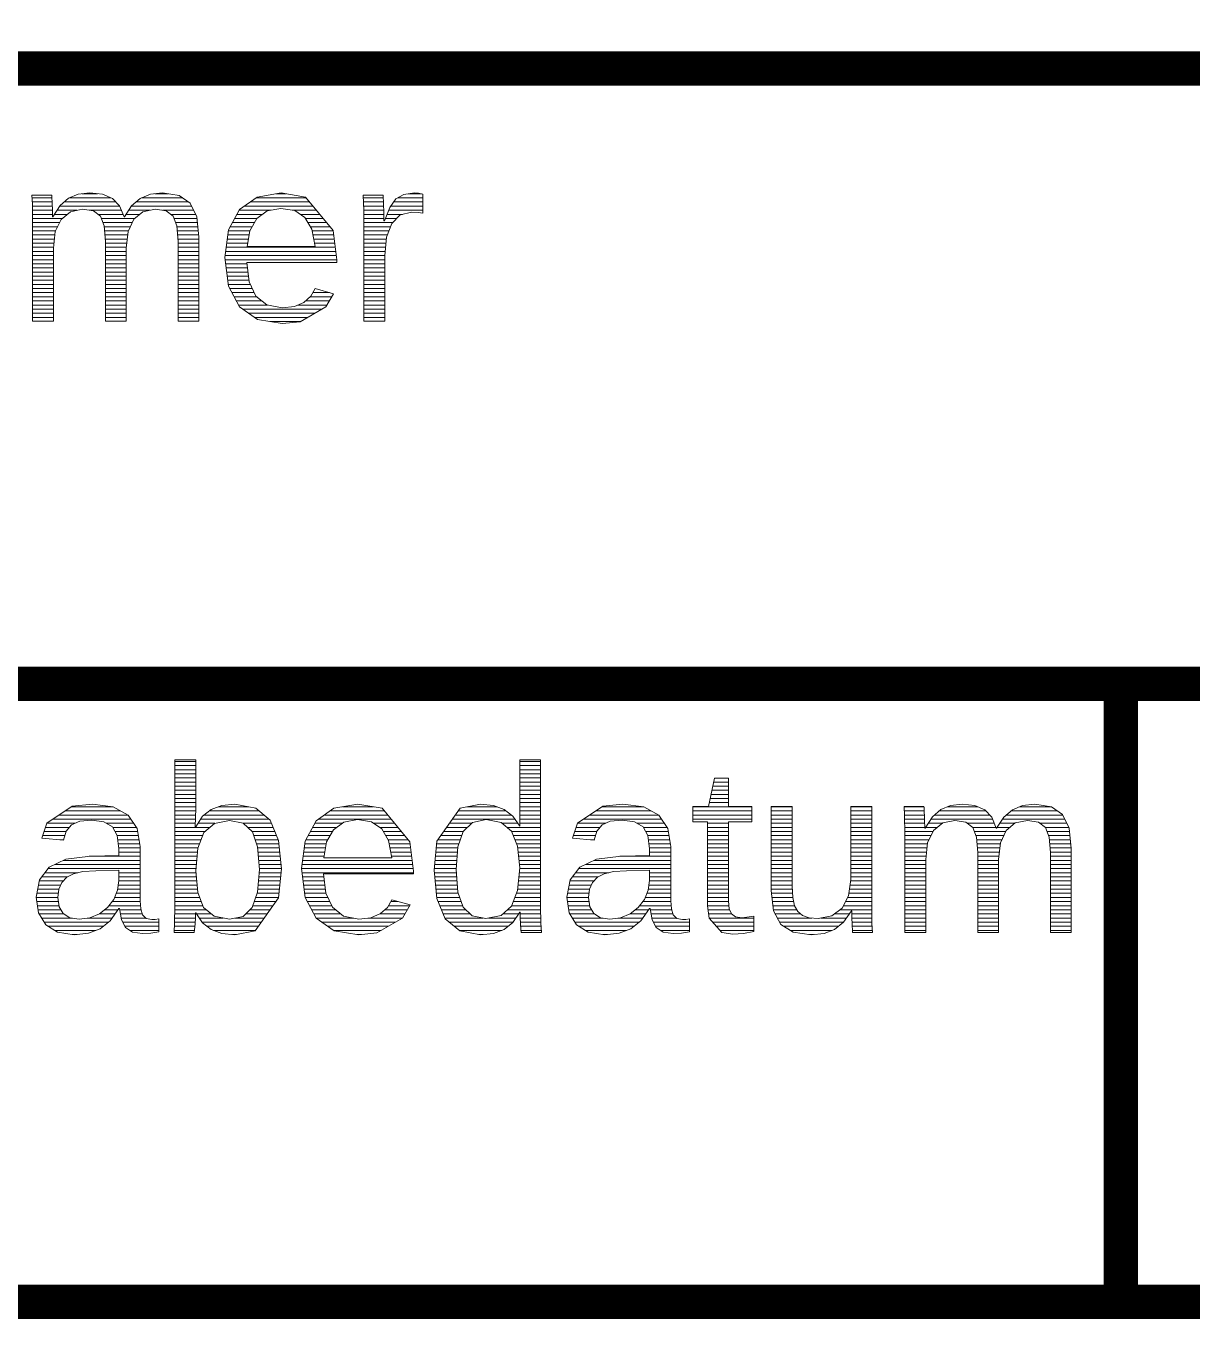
# Model space of a CAD drawing. Header units: millimetres. Extents: x 20 to 410, y 10 to 287.
# Drawn here: x 375.06 to 392.04, y 9.75 to 28.58 of the extents above; entities that cross this region are included whole.
import ezdxf

# ---------------------------------------------------------------- set-up
doc = ezdxf.new("R2010")
doc.units = ezdxf.units.MM
doc.layers.add('KANTEN', color=7, linetype='Continuous', lineweight=50)
doc.layers.add('TEXT', color=7, linetype='Continuous', lineweight=13)

msp = doc.modelspace()

# ---------------------------------------------------------------- linework, layer by layer
at = {"layer": 'KANTEN', "lineweight": 50, "const_width": 0.5}
msp.add_lwpolyline([(20, 10), (410, 10), (410, 287), (20, 287)], close=True, dxfattribs=at)
for points in [[(299, 27.96), (410, 27.96)], [(359, 19), (410, 19)], [(391, 10), (391, 19)]]:
    msp.add_lwpolyline(points, dxfattribs=at)
at = {"layer": 'TEXT', "lineweight": 13}
for p, q in [((375.151, 26.076), (375.44, 26.076)), ((375.154, 26.016), (375.443, 26.016)), ((375.617, 26.016), (376.368, 26.016)), ((375.69, 26.076), (376.297, 26.076)), ((375.879, 26.136), (376.105, 26.136)), ((376.664, 26.016), (377.429, 26.016)), ((376.745, 26.076), (377.342, 26.076)), ((376.94, 26.136), (377.131, 26.136)), ((378.326, 26.016), (379.192, 26.016)), ((378.412, 26.076), (379.142, 26.076)), ((378.705, 26.136), (378.852, 26.136)), ((379.973, 26.076), (380.261, 26.076)), ((379.975, 26.016), (380.264, 26.016)), ((380.415, 26.016), (380.84, 26.016)), ((380.473, 26.076), (380.84, 26.076)), ((380.626, 26.136), (380.819, 26.136)), ((375.157, 25.956), (375.445, 25.956)), ((375.157, 25.896), (375.448, 25.896)), ((375.158, 25.836), (375.449, 25.836)), ((375.478, 25.836), (375.662, 25.836)), ((375.516, 25.896), (375.806, 25.896)), ((375.554, 25.956), (376.424, 25.956)), ((375.989, 25.896), (376.45, 25.896)), ((376.113, 25.836), (376.475, 25.836)), ((376.518, 25.836), (376.719, 25.836)), ((376.557, 25.896), (376.864, 25.896)), ((376.597, 25.956), (377.475, 25.956)), ((377.049, 25.896), (377.503, 25.896)), ((377.173, 25.836), (377.532, 25.836)), ((378.133, 25.836), (378.506, 25.836)), ((378.165, 25.896), (378.629, 25.896)), ((378.241, 25.956), (379.241, 25.956)), ((378.937, 25.896), (379.291, 25.896)), ((379.056, 25.836), (379.341, 25.836)), ((379.977, 25.956), (380.266, 25.956)), ((379.979, 25.896), (380.269, 25.896)), ((379.98, 25.836), (380.271, 25.836)), ((380.318, 25.836), (380.543, 25.836)), ((380.342, 25.896), (380.84, 25.896)), ((380.371, 25.956), (380.84, 25.956)), ((375.158, 25.776), (375.591, 25.776)), ((375.159, 25.716), (375.553, 25.716)), ((375.159, 25.656), (375.525, 25.656)), ((376.16, 25.776), (376.647, 25.776)), ((376.183, 25.716), (376.61, 25.716)), ((376.203, 25.656), (376.582, 25.656)), ((377.22, 25.776), (377.552, 25.776)), ((377.243, 25.716), (377.558, 25.716)), ((377.262, 25.656), (377.565, 25.656)), ((378.035, 25.656), (378.355, 25.656)), ((378.068, 25.716), (378.389, 25.716)), ((378.1, 25.776), (378.424, 25.776)), ((379.132, 25.776), (379.391, 25.776)), ((379.166, 25.716), (379.44, 25.716)), ((379.2, 25.656), (379.49, 25.656)), ((379.981, 25.776), (380.272, 25.776)), ((379.982, 25.716), (380.398, 25.716)), ((379.982, 25.656), (380.368, 25.656)), ((380.295, 25.776), (380.458, 25.776)), ((375.159, 25.596), (375.496, 25.596)), ((375.159, 25.536), (375.485, 25.536)), ((375.159, 25.476), (375.478, 25.476)), ((376.208, 25.596), (376.555, 25.596)), ((376.213, 25.536), (376.544, 25.536)), ((376.217, 25.476), (376.537, 25.476)), ((377.267, 25.596), (377.571, 25.596)), ((377.272, 25.536), (377.578, 25.536)), ((377.277, 25.476), (377.581, 25.476)), ((377.993, 25.476), (378.301, 25.476)), ((378.001, 25.536), (378.311, 25.536)), ((378.009, 25.596), (378.321, 25.596)), ((379.226, 25.596), (379.537, 25.596)), ((379.238, 25.536), (379.544, 25.536)), ((379.25, 25.476), (379.551, 25.476)), ((379.982, 25.596), (380.346, 25.596)), ((379.982, 25.536), (380.323, 25.536)), ((379.982, 25.476), (380.309, 25.476)), ((375.159, 25.416), (375.471, 25.416)), ((375.159, 25.356), (375.464, 25.356)), ((375.159, 25.296), (375.462, 25.296)), ((375.159, 25.236), (375.462, 25.236)), ((376.22, 25.416), (376.53, 25.416)), ((376.22, 25.356), (376.523, 25.356)), ((376.22, 25.296), (376.522, 25.296)), ((376.22, 25.236), (376.522, 25.236)), ((377.28, 25.416), (377.581, 25.416)), ((377.28, 25.356), (377.581, 25.356)), ((377.28, 25.296), (377.581, 25.296)), ((377.28, 25.236), (377.581, 25.236)), ((377.961, 25.236), (379.58, 25.236)), ((377.969, 25.296), (379.573, 25.296)), ((377.977, 25.356), (379.565, 25.356)), ((377.985, 25.416), (378.29, 25.416)), ((379.262, 25.416), (379.558, 25.416)), ((379.982, 25.416), (380.303, 25.416)), ((379.982, 25.356), (380.298, 25.356)), ((379.982, 25.296), (380.292, 25.296)), ((379.982, 25.236), (380.287, 25.236)), ((375.159, 25.176), (375.462, 25.176)), ((375.159, 25.116), (375.462, 25.116)), ((375.159, 25.056), (375.462, 25.056)), ((376.22, 25.176), (376.522, 25.176)), ((376.22, 25.116), (376.522, 25.116)), ((376.22, 25.056), (376.522, 25.056)), ((377.28, 25.176), (377.581, 25.176)), ((377.28, 25.116), (377.581, 25.116)), ((377.28, 25.056), (377.581, 25.056)), ((377.962, 25.176), (379.587, 25.176)), ((377.97, 25.116), (378.28, 25.116)), ((377.977, 25.056), (378.287, 25.056)), ((379.982, 25.176), (380.287, 25.176)), ((379.982, 25.116), (380.287, 25.116)), ((379.982, 25.056), (380.287, 25.056)), ((375.159, 24.996), (375.462, 24.996)), ((375.159, 24.936), (375.462, 24.936)), ((375.159, 24.876), (375.462, 24.876)), ((376.22, 24.996), (376.522, 24.996)), ((376.22, 24.936), (376.522, 24.936)), ((376.22, 24.876), (376.522, 24.876)), ((377.28, 24.996), (377.581, 24.996)), ((377.28, 24.936), (377.581, 24.936)), ((377.28, 24.876), (377.581, 24.876)), ((377.985, 24.996), (378.294, 24.996)), ((377.992, 24.936), (378.301, 24.936)), ((378, 24.876), (378.308, 24.876)), ((379.982, 24.996), (380.287, 24.996)), ((379.982, 24.936), (380.287, 24.936)), ((379.982, 24.876), (380.287, 24.876)), ((375.159, 24.816), (375.462, 24.816)), ((375.159, 24.756), (375.462, 24.756)), ((375.159, 24.696), (375.462, 24.696)), ((376.22, 24.816), (376.522, 24.816)), ((376.22, 24.756), (376.522, 24.756)), ((376.22, 24.696), (376.522, 24.696)), ((377.28, 24.816), (377.581, 24.816)), ((377.28, 24.756), (377.581, 24.756)), ((377.28, 24.696), (377.581, 24.696)), ((378.008, 24.816), (378.329, 24.816)), ((378.029, 24.756), (378.357, 24.756)), ((378.061, 24.696), (378.385, 24.696)), ((379.237, 24.696), (379.483, 24.696)), ((379.27, 24.756), (379.272, 24.756)), ((379.982, 24.816), (380.287, 24.816)), ((379.982, 24.756), (380.287, 24.756)), ((379.982, 24.696), (380.287, 24.696)), ((375.159, 24.636), (375.462, 24.636)), ((375.159, 24.576), (375.462, 24.576)), ((375.159, 24.516), (375.462, 24.516)), ((376.22, 24.636), (376.522, 24.636)), ((376.22, 24.576), (376.522, 24.576)), ((376.22, 24.516), (376.522, 24.516)), ((377.28, 24.636), (377.581, 24.636)), ((377.28, 24.576), (377.581, 24.576)), ((377.28, 24.516), (377.581, 24.516)), ((378.092, 24.636), (378.422, 24.636)), ((378.124, 24.576), (378.497, 24.576)), ((378.156, 24.516), (378.579, 24.516)), ((379.018, 24.516), (379.444, 24.516)), ((379.132, 24.576), (379.478, 24.576)), ((379.198, 24.636), (379.512, 24.636)), ((379.982, 24.636), (380.287, 24.636)), ((379.982, 24.576), (380.287, 24.576)), ((379.982, 24.516), (380.287, 24.516)), ((375.159, 24.456), (375.462, 24.456)), ((375.159, 24.396), (375.462, 24.396)), ((375.159, 24.336), (375.462, 24.336)), ((376.22, 24.456), (376.522, 24.456)), ((376.22, 24.396), (376.522, 24.396)), ((376.22, 24.336), (376.522, 24.336)), ((377.28, 24.456), (377.581, 24.456)), ((377.28, 24.396), (377.581, 24.396)), ((377.28, 24.336), (377.581, 24.336)), ((378.217, 24.456), (379.37, 24.456)), ((378.303, 24.396), (379.267, 24.396)), ((378.39, 24.336), (379.164, 24.336)), ((379.982, 24.456), (380.287, 24.456)), ((379.982, 24.396), (380.287, 24.396)), ((379.982, 24.336), (380.287, 24.336)), ((378.613, 24.276), (379.06, 24.276)), ((377.229, 17.87), (377.534, 17.87)), ((377.229, 17.81), (377.534, 17.81)), ((377.229, 17.75), (377.534, 17.75)), ((382.249, 17.87), (382.554, 17.87)), ((382.249, 17.81), (382.554, 17.81)), ((382.249, 17.75), (382.554, 17.75)), ((377.229, 17.69), (377.534, 17.69)), ((377.229, 17.63), (377.534, 17.63)), ((377.229, 17.57), (377.534, 17.57)), ((382.249, 17.69), (382.554, 17.69)), ((382.249, 17.63), (382.554, 17.63)), ((382.249, 17.57), (382.554, 17.57)), ((385.072, 17.57), (385.288, 17.57)), ((377.229, 17.51), (377.534, 17.51)), ((377.229, 17.45), (377.534, 17.45)), ((377.229, 17.39), (377.534, 17.39)), ((377.229, 17.33), (377.534, 17.33)), ((382.249, 17.51), (382.554, 17.51)), ((382.249, 17.45), (382.554, 17.45)), ((382.249, 17.39), (382.554, 17.39)), ((382.249, 17.33), (382.554, 17.33)), ((385.02, 17.33), (385.288, 17.33)), ((385.033, 17.39), (385.288, 17.39)), ((385.046, 17.45), (385.288, 17.45)), ((385.059, 17.51), (385.288, 17.51)), ((375.635, 17.15), (376.44, 17.15)), ((375.724, 17.21), (376.326, 17.21)), ((377.229, 17.27), (377.534, 17.27)), ((377.229, 17.21), (377.534, 17.21)), ((377.229, 17.15), (377.534, 17.15)), ((377.731, 17.15), (378.455, 17.15)), ((377.861, 17.21), (378.306, 17.21)), ((379.49, 17.15), (380.279, 17.15)), ((379.669, 17.21), (380.12, 17.21)), ((381.355, 17.15), (382.053, 17.15)), ((381.486, 17.21), (381.922, 17.21)), ((382.249, 17.27), (382.554, 17.27)), ((382.249, 17.21), (382.554, 17.21)), ((382.249, 17.15), (382.554, 17.15)), ((383.359, 17.15), (384.163, 17.15)), ((383.448, 17.21), (384.049, 17.21)), ((384.771, 17.21), (385.627, 17.21)), ((384.771, 17.15), (385.627, 17.15)), ((385.007, 17.27), (385.288, 17.27)), ((385.909, 17.21), (386.215, 17.21)), ((385.909, 17.15), (386.215, 17.15)), ((387.068, 17.21), (387.374, 17.21)), ((387.068, 17.15), (387.374, 17.15)), ((387.845, 17.21), (388.133, 17.21)), ((387.848, 17.15), (388.137, 17.15)), ((388.351, 17.15), (389.032, 17.15)), ((388.469, 17.21), (388.916, 17.21)), ((389.4, 17.15), (390.076, 17.15)), ((389.524, 17.21), (389.989, 17.21)), ((375.368, 16.97), (375.777, 16.97)), ((375.457, 17.03), (376.589, 17.03)), ((375.546, 17.09), (376.549, 17.09)), ((376.236, 16.97), (376.63, 16.97)), ((377.229, 17.09), (377.533, 17.09)), ((377.229, 17.03), (377.531, 17.03)), ((377.229, 16.97), (377.529, 16.97)), ((377.567, 16.97), (377.81, 16.97)), ((377.606, 17.03), (378.598, 17.03)), ((377.656, 17.09), (378.527, 17.09)), ((378.226, 16.97), (378.635, 16.97)), ((379.266, 16.97), (379.668, 16.97)), ((379.319, 17.03), (380.379, 17.03)), ((379.405, 17.09), (380.329, 17.09)), ((380.121, 16.97), (380.428, 16.97)), ((381.228, 16.97), (381.549, 16.97)), ((381.27, 17.03), (382.18, 17.03)), ((381.313, 17.09), (382.13, 17.09)), ((381.993, 16.97), (382.221, 16.97)), ((382.249, 17.09), (382.554, 17.09)), ((382.25, 17.03), (382.554, 17.03)), ((382.251, 16.97), (382.554, 16.97)), ((383.092, 16.97), (383.501, 16.97)), ((383.18, 17.03), (384.313, 17.03)), ((383.269, 17.09), (384.272, 17.09)), ((383.96, 16.97), (384.354, 16.97)), ((384.771, 17.09), (385.627, 17.09)), ((384.771, 17.03), (385.627, 17.03)), ((384.983, 16.97), (385.288, 16.97)), ((385.909, 17.09), (386.215, 17.09)), ((385.909, 17.03), (386.215, 17.03)), ((385.909, 16.97), (386.215, 16.97)), ((387.068, 17.09), (387.374, 17.09)), ((387.068, 17.03), (387.374, 17.03)), ((387.068, 16.97), (387.374, 16.97)), ((387.852, 17.09), (388.14, 17.09)), ((387.853, 17.03), (388.142, 17.03)), ((387.853, 16.97), (388.144, 16.97)), ((388.195, 16.97), (388.399, 16.97)), ((388.234, 17.03), (389.131, 17.03)), ((388.283, 17.09), (389.089, 17.09)), ((388.764, 16.97), (389.157, 16.97)), ((389.236, 16.97), (389.455, 16.97)), ((389.275, 17.03), (390.183, 17.03)), ((389.33, 17.09), (390.155, 17.09)), ((389.824, 16.97), (390.212, 16.97)), ((375.306, 16.79), (375.63, 16.79)), ((375.326, 16.85), (375.647, 16.85)), ((375.347, 16.91), (375.693, 16.91)), ((376.326, 16.91), (376.671, 16.91)), ((376.359, 16.85), (376.688, 16.85)), ((376.392, 16.79), (376.697, 16.79)), ((377.229, 16.91), (377.737, 16.91)), ((377.229, 16.85), (377.667, 16.85)), ((377.229, 16.79), (377.634, 16.79)), ((378.29, 16.91), (378.66, 16.91)), ((378.354, 16.85), (378.685, 16.85)), ((378.377, 16.79), (378.71, 16.79)), ((379.169, 16.79), (379.489, 16.79)), ((379.201, 16.85), (379.523, 16.85)), ((379.234, 16.91), (379.586, 16.91)), ((380.21, 16.91), (380.478, 16.91)), ((380.263, 16.85), (380.528, 16.85)), ((380.297, 16.79), (380.578, 16.79)), ((381.102, 16.79), (381.404, 16.79)), ((381.144, 16.85), (381.424, 16.85)), ((381.186, 16.91), (381.485, 16.91)), ((382.064, 16.91), (382.554, 16.91)), ((382.133, 16.85), (382.554, 16.85)), ((382.157, 16.79), (382.554, 16.79)), ((383.029, 16.79), (383.353, 16.79)), ((383.05, 16.85), (383.371, 16.85)), ((383.071, 16.91), (383.417, 16.91)), ((384.049, 16.91), (384.394, 16.91)), ((384.083, 16.85), (384.411, 16.85)), ((384.115, 16.79), (384.421, 16.79)), ((384.983, 16.91), (385.288, 16.91)), ((384.983, 16.85), (385.288, 16.85)), ((384.983, 16.79), (385.288, 16.79)), ((385.909, 16.91), (386.215, 16.91)), ((385.909, 16.85), (386.215, 16.85)), ((385.909, 16.79), (386.215, 16.79)), ((387.068, 16.91), (387.374, 16.91)), ((387.068, 16.85), (387.374, 16.85)), ((387.068, 16.79), (387.374, 16.79)), ((387.854, 16.91), (388.146, 16.91)), ((387.854, 16.85), (388.265, 16.85)), ((387.855, 16.79), (388.237, 16.79)), ((388.157, 16.91), (388.327, 16.91)), ((388.843, 16.91), (389.182, 16.91)), ((388.866, 16.85), (389.322, 16.85)), ((388.889, 16.79), (389.294, 16.79)), ((389.196, 16.91), (389.383, 16.91)), ((389.903, 16.91), (390.24, 16.91)), ((389.926, 16.85), (390.251, 16.85)), ((389.949, 16.79), (390.257, 16.79)), ((375.555, 16.73), (375.613, 16.73)), ((376.399, 16.73), (376.707, 16.73)), ((376.407, 16.67), (376.717, 16.67)), ((376.414, 16.61), (376.724, 16.61)), ((377.229, 16.73), (377.611, 16.73)), ((377.229, 16.67), (377.587, 16.67)), ((377.229, 16.61), (377.564, 16.61)), ((378.398, 16.73), (378.735, 16.73)), ((378.419, 16.67), (378.744, 16.67)), ((378.435, 16.61), (378.75, 16.61)), ((379.113, 16.61), (379.422, 16.61)), ((379.121, 16.67), (379.432, 16.67)), ((379.137, 16.73), (379.455, 16.73)), ((380.331, 16.73), (380.628, 16.73)), ((380.347, 16.67), (380.656, 16.67)), ((380.359, 16.61), (380.663, 16.61)), ((381.035, 16.61), (381.347, 16.61)), ((381.041, 16.67), (381.362, 16.67)), ((381.059, 16.73), (381.383, 16.73)), ((382.181, 16.73), (382.554, 16.73)), ((382.205, 16.67), (382.554, 16.67)), ((382.222, 16.61), (382.554, 16.61)), ((383.278, 16.73), (383.336, 16.73)), ((384.123, 16.73), (384.431, 16.73)), ((384.13, 16.67), (384.441, 16.67)), ((384.138, 16.61), (384.447, 16.61)), ((384.983, 16.73), (385.288, 16.73)), ((384.983, 16.67), (385.288, 16.67)), ((384.983, 16.61), (385.288, 16.61)), ((385.909, 16.73), (386.215, 16.73)), ((385.909, 16.67), (386.215, 16.67)), ((385.909, 16.61), (386.215, 16.61)), ((387.068, 16.73), (387.374, 16.73)), ((387.068, 16.67), (387.374, 16.67)), ((387.068, 16.61), (387.374, 16.61)), ((387.855, 16.73), (388.208, 16.73)), ((387.855, 16.67), (388.185, 16.67)), ((387.855, 16.61), (388.178, 16.61)), ((388.901, 16.73), (389.266, 16.73)), ((388.906, 16.67), (389.244, 16.67)), ((388.911, 16.61), (389.237, 16.61)), ((389.96, 16.73), (390.264, 16.73)), ((389.965, 16.67), (390.27, 16.67)), ((389.97, 16.61), (390.276, 16.61)), ((375.608, 16.43), (376.724, 16.43)), ((375.982, 16.49), (376.724, 16.49)), ((376.415, 16.55), (376.724, 16.55)), ((377.229, 16.55), (377.558, 16.55)), ((377.229, 16.49), (377.553, 16.49)), ((377.229, 16.43), (377.548, 16.43)), ((378.44, 16.55), (378.756, 16.55)), ((378.445, 16.49), (378.762, 16.49)), ((378.449, 16.43), (378.768, 16.43)), ((379.089, 16.43), (380.684, 16.43)), ((379.097, 16.49), (379.401, 16.49)), ((379.105, 16.55), (379.412, 16.55)), ((380.371, 16.55), (380.67, 16.55)), ((380.383, 16.49), (380.677, 16.49)), ((381.017, 16.43), (381.333, 16.43)), ((381.023, 16.49), (381.337, 16.49)), ((381.029, 16.55), (381.342, 16.55)), ((382.227, 16.55), (382.554, 16.55)), ((382.233, 16.49), (382.554, 16.49)), ((382.238, 16.43), (382.554, 16.43)), ((383.332, 16.43), (384.447, 16.43)), ((383.706, 16.49), (384.447, 16.49)), ((384.139, 16.55), (384.447, 16.55)), ((384.983, 16.55), (385.288, 16.55)), ((384.983, 16.49), (385.288, 16.49)), ((384.983, 16.43), (385.288, 16.43)), ((385.909, 16.55), (386.215, 16.55)), ((385.909, 16.49), (386.215, 16.49)), ((385.909, 16.43), (386.215, 16.43)), ((387.068, 16.55), (387.374, 16.55)), ((387.068, 16.49), (387.374, 16.49)), ((387.068, 16.43), (387.374, 16.43)), ((387.855, 16.55), (388.171, 16.55)), ((387.855, 16.49), (388.164, 16.49)), ((387.855, 16.43), (388.158, 16.43)), ((388.915, 16.55), (389.23, 16.55)), ((388.916, 16.49), (389.223, 16.49)), ((388.916, 16.43), (389.218, 16.43)), ((389.975, 16.55), (390.277, 16.55)), ((389.976, 16.49), (390.277, 16.49)), ((389.976, 16.43), (390.277, 16.43)), ((375.338, 16.25), (375.82, 16.25)), ((375.384, 16.31), (376.724, 16.31)), ((375.483, 16.37), (376.724, 16.37)), ((376.415, 16.25), (376.724, 16.25)), ((377.229, 16.37), (377.542, 16.37)), ((377.229, 16.31), (377.537, 16.31)), ((377.229, 16.25), (377.537, 16.25)), ((378.454, 16.37), (378.774, 16.37)), ((378.456, 16.25), (378.775, 16.25)), ((378.459, 16.31), (378.78, 16.31)), ((379.073, 16.31), (380.698, 16.31)), ((379.081, 16.37), (380.691, 16.37)), ((379.081, 16.25), (380.703, 16.25)), ((381.005, 16.31), (381.323, 16.31)), ((381.006, 16.25), (381.326, 16.25)), ((381.011, 16.37), (381.328, 16.37)), ((382.243, 16.25), (382.554, 16.25)), ((382.244, 16.37), (382.554, 16.37)), ((382.248, 16.31), (382.554, 16.31)), ((383.062, 16.25), (383.544, 16.25)), ((383.107, 16.31), (384.447, 16.31)), ((383.206, 16.37), (384.447, 16.37)), ((384.139, 16.25), (384.447, 16.25)), ((384.983, 16.37), (385.288, 16.37)), ((384.983, 16.31), (385.288, 16.31)), ((384.983, 16.25), (385.288, 16.25)), ((385.909, 16.37), (386.215, 16.37)), ((385.909, 16.31), (386.215, 16.31)), ((385.909, 16.25), (386.215, 16.25)), ((387.068, 16.37), (387.374, 16.37)), ((387.068, 16.31), (387.374, 16.31)), ((387.068, 16.25), (387.374, 16.25)), ((387.855, 16.37), (388.158, 16.37)), ((387.855, 16.31), (388.158, 16.31)), ((387.855, 16.25), (388.158, 16.25)), ((388.916, 16.37), (389.218, 16.37)), ((388.916, 16.31), (389.218, 16.31)), ((388.916, 16.25), (389.218, 16.25)), ((389.976, 16.37), (390.277, 16.37)), ((389.976, 16.31), (390.277, 16.31)), ((389.976, 16.25), (390.277, 16.25)), ((375.233, 16.01), (375.54, 16.01)), ((375.244, 16.07), (375.566, 16.07)), ((375.256, 16.13), (375.604, 16.13)), ((375.293, 16.19), (375.669, 16.19)), ((376.398, 16.01), (376.724, 16.01)), ((376.407, 16.07), (376.724, 16.07)), ((376.415, 16.19), (376.724, 16.19)), ((376.415, 16.13), (376.724, 16.13)), ((377.229, 16.19), (377.542, 16.19)), ((377.229, 16.13), (377.548, 16.13)), ((377.229, 16.07), (377.553, 16.07)), ((377.229, 16.01), (377.559, 16.01)), ((378.437, 16.01), (378.751, 16.01)), ((378.442, 16.07), (378.757, 16.07)), ((378.447, 16.13), (378.763, 16.13)), ((378.451, 16.19), (378.769, 16.19)), ((379.088, 16.19), (379.399, 16.19)), ((379.096, 16.13), (379.406, 16.13)), ((379.104, 16.07), (379.413, 16.07)), ((379.111, 16.01), (379.42, 16.01)), ((381.012, 16.19), (381.331, 16.19)), ((381.018, 16.13), (381.336, 16.13)), ((381.024, 16.07), (381.34, 16.07)), ((381.03, 16.01), (381.345, 16.01)), ((382.221, 16.01), (382.554, 16.01)), ((382.226, 16.07), (382.554, 16.07)), ((382.232, 16.13), (382.554, 16.13)), ((382.237, 16.19), (382.554, 16.19)), ((382.957, 16.01), (383.263, 16.01)), ((382.968, 16.07), (383.29, 16.07)), ((382.979, 16.13), (383.328, 16.13)), ((383.016, 16.19), (383.393, 16.19)), ((384.122, 16.01), (384.447, 16.01)), ((384.13, 16.07), (384.447, 16.07)), ((384.138, 16.13), (384.447, 16.13)), ((384.139, 16.19), (384.447, 16.19)), ((384.983, 16.19), (385.288, 16.19)), ((384.983, 16.13), (385.288, 16.13)), ((384.983, 16.07), (385.288, 16.07)), ((384.983, 16.01), (385.288, 16.01)), ((385.909, 16.19), (386.215, 16.19)), ((385.909, 16.13), (386.215, 16.13)), ((385.909, 16.07), (386.215, 16.07)), ((385.909, 16.01), (386.218, 16.01)), ((387.049, 16.01), (387.374, 16.01)), ((387.057, 16.07), (387.374, 16.07)), ((387.065, 16.13), (387.374, 16.13)), ((387.068, 16.19), (387.374, 16.19)), ((387.855, 16.19), (388.158, 16.19)), ((387.855, 16.13), (388.158, 16.13)), ((387.855, 16.07), (388.158, 16.07)), ((387.855, 16.01), (388.158, 16.01)), ((388.916, 16.19), (389.218, 16.19)), ((388.916, 16.13), (389.218, 16.13)), ((388.916, 16.07), (389.218, 16.07)), ((388.916, 16.01), (389.218, 16.01)), ((389.976, 16.19), (390.277, 16.19)), ((389.976, 16.13), (390.277, 16.13)), ((389.976, 16.07), (390.277, 16.07)), ((389.976, 16.01), (390.277, 16.01)), ((375.212, 15.89), (375.525, 15.89)), ((375.221, 15.83), (375.534, 15.83)), ((375.222, 15.95), (375.533, 15.95)), ((376.317, 15.83), (376.724, 15.83)), ((376.352, 15.89), (376.724, 15.89)), ((376.377, 15.95), (376.724, 15.95)), ((377.229, 15.95), (377.568, 15.95)), ((377.229, 15.89), (377.592, 15.89)), ((377.229, 15.83), (377.615, 15.83)), ((378.387, 15.83), (378.699, 15.83)), ((378.408, 15.89), (378.739, 15.89)), ((378.429, 15.95), (378.745, 15.95)), ((379.119, 15.95), (379.428, 15.95)), ((379.127, 15.89), (379.457, 15.89)), ((379.158, 15.83), (379.485, 15.83)), ((380.371, 15.83), (380.48, 15.83)), ((381.036, 15.95), (381.355, 15.95)), ((381.042, 15.89), (381.375, 15.89)), ((381.062, 15.83), (381.396, 15.83)), ((382.158, 15.83), (382.554, 15.83)), ((382.181, 15.89), (382.554, 15.89)), ((382.204, 15.95), (382.554, 15.95)), ((382.935, 15.89), (383.249, 15.89)), ((382.945, 15.83), (383.257, 15.83)), ((382.946, 15.95), (383.256, 15.95)), ((384.04, 15.83), (384.448, 15.83)), ((384.076, 15.89), (384.447, 15.89)), ((384.101, 15.95), (384.447, 15.95)), ((384.983, 15.95), (385.288, 15.95)), ((384.983, 15.89), (385.288, 15.89)), ((384.983, 15.83), (385.289, 15.83)), ((385.914, 15.95), (386.221, 15.95)), ((385.921, 15.89), (386.224, 15.89)), ((385.928, 15.83), (386.238, 15.83)), ((386.992, 15.83), (387.374, 15.83)), ((387.024, 15.89), (387.374, 15.89)), ((387.041, 15.95), (387.374, 15.95)), ((387.855, 15.95), (388.158, 15.95)), ((387.855, 15.89), (388.158, 15.89)), ((387.855, 15.83), (388.158, 15.83)), ((388.916, 15.95), (389.218, 15.95)), ((388.916, 15.89), (389.218, 15.89)), ((388.916, 15.83), (389.218, 15.83)), ((389.976, 15.95), (390.277, 15.95)), ((389.976, 15.89), (390.277, 15.89)), ((389.976, 15.83), (390.277, 15.83)), ((375.23, 15.77), (375.543, 15.77)), ((375.239, 15.71), (375.573, 15.71)), ((375.255, 15.65), (375.616, 15.65)), ((376.13, 15.65), (376.358, 15.65)), ((376.209, 15.71), (376.4, 15.71)), ((376.272, 15.77), (376.729, 15.77)), ((376.429, 15.71), (376.737, 15.71)), ((376.439, 15.65), (376.755, 15.65)), ((377.228, 15.71), (377.689, 15.71)), ((377.228, 15.65), (377.53, 15.65)), ((377.229, 15.77), (377.639, 15.77)), ((377.545, 15.65), (377.76, 15.65)), ((378.26, 15.65), (378.572, 15.65)), ((378.323, 15.71), (378.614, 15.71)), ((378.367, 15.77), (378.656, 15.77)), ((379.19, 15.77), (379.513, 15.77)), ((379.222, 15.71), (379.57, 15.71)), ((379.254, 15.65), (379.645, 15.65)), ((380.212, 15.65), (380.579, 15.65)), ((380.285, 15.71), (380.613, 15.71)), ((380.338, 15.77), (380.647, 15.77)), ((381.087, 15.77), (381.417, 15.77)), ((381.112, 15.71), (381.465, 15.71)), ((381.137, 15.65), (381.53, 15.65)), ((382.005, 15.65), (382.232, 15.65)), ((382.073, 15.71), (382.554, 15.71)), ((382.135, 15.77), (382.554, 15.77)), ((382.256, 15.65), (382.555, 15.65)), ((382.954, 15.77), (383.266, 15.77)), ((382.963, 15.71), (383.296, 15.71)), ((382.979, 15.65), (383.34, 15.65)), ((383.853, 15.65), (384.081, 15.65)), ((383.933, 15.71), (384.124, 15.71)), ((383.995, 15.77), (384.452, 15.77)), ((384.152, 15.71), (384.46, 15.71)), ((384.162, 15.65), (384.479, 15.65)), ((384.983, 15.77), (385.294, 15.77)), ((384.991, 15.71), (385.304, 15.71)), ((384.998, 15.65), (385.33, 15.65)), ((385.935, 15.77), (386.251, 15.77)), ((385.942, 15.71), (386.283, 15.71)), ((385.968, 15.65), (386.337, 15.65)), ((386.83, 15.65), (387.046, 15.65)), ((386.91, 15.71), (387.374, 15.71)), ((386.96, 15.77), (387.374, 15.77)), ((387.083, 15.65), (387.375, 15.65)), ((387.855, 15.77), (388.158, 15.77)), ((387.855, 15.71), (388.158, 15.71)), ((387.855, 15.65), (388.158, 15.65)), ((388.916, 15.77), (389.218, 15.77)), ((388.916, 15.71), (389.218, 15.71)), ((388.916, 15.65), (389.218, 15.65)), ((389.976, 15.77), (390.277, 15.77)), ((389.976, 15.71), (390.277, 15.71)), ((389.976, 15.65), (390.277, 15.65)), ((375.292, 15.59), (375.74, 15.59)), ((375.328, 15.53), (376.262, 15.53)), ((375.386, 15.47), (376.188, 15.47)), ((375.958, 15.59), (376.316, 15.59)), ((376.448, 15.59), (376.807, 15.59)), ((376.472, 15.53), (376.995, 15.53)), ((376.503, 15.47), (376.995, 15.47)), ((377.224, 15.47), (377.521, 15.47)), ((377.226, 15.53), (377.525, 15.53)), ((377.227, 15.59), (377.529, 15.59)), ((377.586, 15.59), (377.931, 15.59)), ((377.627, 15.53), (378.488, 15.53)), ((377.698, 15.47), (378.445, 15.47)), ((378.108, 15.59), (378.53, 15.59)), ((379.285, 15.59), (379.83, 15.59)), ((379.37, 15.53), (380.44, 15.53)), ((379.457, 15.47), (380.337, 15.47)), ((380.038, 15.59), (380.543, 15.59)), ((381.162, 15.59), (381.718, 15.59)), ((381.226, 15.53), (382.154, 15.53)), ((381.298, 15.47), (382.082, 15.47)), ((381.793, 15.59), (382.193, 15.59)), ((382.257, 15.59), (382.555, 15.59)), ((382.26, 15.53), (382.556, 15.53)), ((382.264, 15.47), (382.559, 15.47)), ((383.015, 15.59), (383.463, 15.59)), ((383.051, 15.53), (383.985, 15.53)), ((383.109, 15.47), (383.911, 15.47)), ((383.681, 15.59), (384.039, 15.59)), ((384.172, 15.59), (384.531, 15.59)), ((384.195, 15.53), (384.718, 15.53)), ((384.227, 15.47), (384.718, 15.47)), ((385.006, 15.59), (385.657, 15.59)), ((385.056, 15.53), (385.657, 15.53)), ((385.109, 15.47), (385.657, 15.47)), ((385.999, 15.59), (386.5, 15.59)), ((386.031, 15.53), (386.961, 15.53)), ((386.091, 15.47), (386.888, 15.47)), ((386.634, 15.59), (387.004, 15.59)), ((387.085, 15.59), (387.375, 15.59)), ((387.087, 15.53), (387.376, 15.53)), ((387.09, 15.47), (387.378, 15.47)), ((387.855, 15.59), (388.158, 15.59)), ((387.855, 15.53), (388.158, 15.53)), ((387.855, 15.47), (388.158, 15.47)), ((388.916, 15.59), (389.218, 15.59)), ((388.916, 15.53), (389.218, 15.53)), ((388.916, 15.47), (389.218, 15.47)), ((389.976, 15.59), (390.277, 15.59)), ((389.976, 15.53), (390.277, 15.53)), ((389.976, 15.47), (390.277, 15.47)), ((375.481, 15.41), (376.081, 15.41)), ((375.741, 15.35), (375.801, 15.35)), ((376.577, 15.41), (376.995, 15.41)), ((377.22, 15.41), (377.517, 15.41)), ((377.791, 15.41), (378.403, 15.41)), ((378.068, 15.35), (378.124, 15.35)), ((379.543, 15.41), (380.234, 15.41)), ((379.884, 15.35), (379.942, 15.35)), ((381.369, 15.41), (381.989, 15.41)), ((381.658, 15.35), (381.714, 15.35)), ((382.269, 15.41), (382.562, 15.41)), ((383.204, 15.41), (383.805, 15.41)), ((383.465, 15.35), (383.524, 15.35)), ((384.3, 15.41), (384.718, 15.41)), ((385.162, 15.41), (385.657, 15.41)), ((386.187, 15.41), (386.794, 15.41)), ((386.465, 15.35), (386.526, 15.35)), ((387.093, 15.41), (387.382, 15.41)), ((387.855, 15.41), (388.158, 15.41)), ((388.916, 15.41), (389.218, 15.41)), ((389.976, 15.41), (390.277, 15.41))]:
    msp.add_line(p, q, dxfattribs=at)
for points in [[(376.22, 25.443), (376.202, 25.668), (376.147, 25.81), (376.045, 25.887), (375.884, 25.912), (375.71, 25.875), (375.576, 25.763), (375.49, 25.584), (375.462, 25.343), (375.462, 24.28), (375.159, 24.28), (375.159, 25.723), (375.156, 25.981), (375.149, 26.114), (375.437, 26.114), (375.438, 26.099), (375.44, 26.069), (375.442, 26.029), (375.444, 25.983), (375.447, 25.913), (375.45, 25.801), (375.456, 25.801), (375.561, 25.966), (375.681, 26.072), (375.822, 26.129), (375.991, 26.148), (376.178, 26.128), (376.321, 26.065), (376.424, 25.958), (376.49, 25.801), (376.495, 25.801), (376.599, 25.96), (376.724, 26.067), (376.873, 26.128), (377.051, 26.148), (377.291, 26.111), (377.455, 25.998), (377.55, 25.798), (377.581, 25.502), (377.581, 24.28), (377.28, 24.28), (377.28, 25.443), (377.261, 25.668), (377.206, 25.81), (377.104, 25.887), (376.944, 25.912), (376.766, 25.875), (376.633, 25.764), (376.55, 25.585), (376.522, 25.343), (376.522, 24.28), (376.22, 24.28), (376.22, 25.443)], [(378.311, 24.854), (378.409, 24.646), (378.569, 24.518), (378.79, 24.475), (378.969, 24.495), (379.108, 24.555), (379.208, 24.645), (379.27, 24.756), (379.538, 24.68), (379.429, 24.49), (379.055, 24.273), (378.79, 24.246), (378.432, 24.306), (378.17, 24.488), (378.011, 24.79), (377.958, 25.209), (378.011, 25.611), (378.17, 25.906), (378.429, 26.088), (378.778, 26.148), (379.132, 26.088), (379.536, 25.6), (379.587, 25.174), (379.587, 25.133), (378.278, 25.133), (378.311, 24.854)], [(379.982, 24.28), (379.982, 25.687), (379.979, 25.891), (379.972, 26.114), (380.26, 26.114), (380.27, 25.865), (380.273, 25.74), (380.28, 25.74), (380.359, 25.938), (380.448, 26.062), (380.563, 26.127), (380.716, 26.148), (380.777, 26.144), (380.84, 26.132), (380.84, 25.852), (380.769, 25.864), (380.677, 25.869), (380.509, 25.828), (380.387, 25.705), (380.312, 25.506), (380.287, 25.236), (380.287, 24.28), (379.982, 24.28)], [(379.222, 25.618), (379.124, 25.79), (378.975, 25.89), (378.773, 25.923), (378.574, 25.886), (378.422, 25.774), (378.322, 25.598), (378.282, 25.367), (379.272, 25.367), (379.222, 25.618)], [(377.915, 15.365), (377.759, 15.421), (377.633, 15.52), (377.534, 15.665), (377.531, 15.665), (377.529, 15.598), (377.524, 15.504), (377.518, 15.419), (377.513, 15.38), (377.219, 15.38), (377.226, 15.52), (377.229, 15.758), (377.229, 17.896), (377.534, 17.896), (377.534, 17.179), (377.532, 17.059), (377.527, 16.92), (377.534, 16.92), (377.633, 17.071), (377.759, 17.172), (377.915, 17.229), (378.105, 17.248), (378.407, 17.19), (378.616, 17.014), (378.739, 16.72), (378.78, 16.306), (378.738, 15.886), (378.401, 15.406), (378.105, 15.346), (377.915, 15.365)], [(382.024, 15.422), (381.867, 15.365), (381.677, 15.346), (381.376, 15.404), (381.166, 15.58), (381.043, 15.874), (381.003, 16.289), (381.045, 16.709), (381.382, 17.189), (381.677, 17.248), (381.868, 17.229), (382.025, 17.172), (382.15, 17.073), (382.249, 16.929), (382.252, 16.929), (382.249, 17.135), (382.249, 17.896), (382.554, 17.896), (382.554, 15.758), (382.556, 15.52), (382.564, 15.38), (382.272, 15.38), (382.267, 15.425), (382.261, 15.505), (382.257, 15.597), (382.255, 15.675), (382.249, 15.675), (382.15, 15.524), (382.024, 15.422)], [(385.657, 15.394), (385.505, 15.363), (385.349, 15.353), (385.189, 15.379), (385.006, 15.587), (384.983, 15.768), (384.983, 16.992), (384.771, 16.992), (384.771, 17.214), (384.995, 17.214), (385.085, 17.625), (385.288, 17.625), (385.288, 17.214), (385.627, 17.214), (385.627, 16.992), (385.288, 16.992), (385.288, 15.835), (385.299, 15.722), (385.331, 15.649), (385.39, 15.609), (385.481, 15.595), (385.556, 15.601), (385.657, 15.619), (385.657, 15.394)], [(375.258, 16.144), (375.399, 16.329), (375.644, 16.446), (376.003, 16.492), (376.415, 16.499), (376.415, 16.599), (376.392, 16.791), (376.32, 16.919), (376.198, 16.992), (376.022, 17.016), (375.845, 16.999), (375.724, 16.946), (375.649, 16.856), (375.611, 16.724), (375.293, 16.753), (375.368, 16.97), (375.736, 17.218), (376.029, 17.248), (376.332, 17.209), (376.549, 17.09), (376.68, 16.896), (376.724, 16.631), (376.724, 15.841), (376.733, 15.722), (376.759, 15.637), (376.811, 15.585), (376.895, 15.568), (376.942, 15.571), (376.995, 15.58), (376.995, 15.39), (376.878, 15.37), (376.759, 15.363), (376.613, 15.385), (376.513, 15.452), (376.452, 15.566), (376.425, 15.731), (376.415, 15.731), (376.289, 15.551), (376.143, 15.433), (375.971, 15.368), (375.766, 15.346), (375.524, 15.382), (375.35, 15.492), (375.246, 15.665), (375.212, 15.892), (375.258, 16.144)], [(379.685, 15.618), (379.906, 15.575), (380.084, 15.595), (380.223, 15.655), (380.324, 15.745), (380.386, 15.856), (380.653, 15.78), (380.545, 15.59), (380.171, 15.373), (379.906, 15.346), (379.547, 15.406), (379.286, 15.588), (379.126, 15.89), (379.073, 16.309), (379.126, 16.711), (379.286, 17.006), (379.544, 17.188), (379.894, 17.248), (380.248, 17.188), (380.652, 16.7), (380.703, 16.274), (380.703, 16.233), (379.394, 16.233), (379.426, 15.954), (379.524, 15.746), (379.685, 15.618)], [(383.247, 15.382), (383.074, 15.492), (382.97, 15.665), (382.935, 15.892), (382.982, 16.144), (383.122, 16.329), (383.367, 16.446), (383.727, 16.492), (384.139, 16.499), (384.139, 16.599), (384.115, 16.791), (384.044, 16.919), (383.922, 16.992), (383.746, 17.016), (383.568, 16.999), (383.447, 16.946), (383.372, 16.856), (383.335, 16.724), (383.016, 16.753), (383.092, 16.97), (383.46, 17.218), (383.752, 17.248), (384.055, 17.209), (384.272, 17.09), (384.403, 16.896), (384.447, 16.631), (384.447, 15.841), (384.456, 15.722), (384.483, 15.637), (384.535, 15.585), (384.619, 15.568), (384.665, 15.571), (384.718, 15.58), (384.718, 15.39), (384.602, 15.37), (384.483, 15.363), (384.337, 15.385), (384.236, 15.452), (384.176, 15.566), (384.149, 15.731), (384.139, 15.731), (384.012, 15.551), (383.867, 15.433), (383.695, 15.368), (383.49, 15.346), (383.247, 15.382)], [(386.215, 17.214), (386.215, 16.052), (386.224, 15.89), (386.251, 15.77), (386.297, 15.684), (386.364, 15.626), (386.461, 15.593), (386.593, 15.582), (386.79, 15.62), (386.941, 15.733), (387.036, 15.913), (387.068, 16.151), (387.068, 17.214), (387.374, 17.214), (387.374, 15.772), (387.376, 15.513), (387.383, 15.38), (387.095, 15.38), (387.094, 15.396), (387.092, 15.426), (387.09, 15.466), (387.088, 15.511), (387.085, 15.581), (387.082, 15.694), (387.077, 15.694), (386.963, 15.531), (386.833, 15.424), (386.679, 15.365), (386.49, 15.346), (386.229, 15.383), (386.048, 15.496), (385.944, 15.695), (385.909, 15.992), (385.909, 17.214), (386.215, 17.214)], [(388.916, 15.38), (388.916, 16.543), (388.898, 16.768), (388.843, 16.91), (388.741, 16.987), (388.58, 17.012), (388.406, 16.975), (388.271, 16.863), (388.186, 16.684), (388.158, 16.443), (388.158, 15.38), (387.855, 15.38), (387.855, 16.823), (387.852, 17.081), (387.844, 17.214), (388.133, 17.214), (388.134, 17.199), (388.136, 17.169), (388.138, 17.129), (388.14, 17.083), (388.143, 17.013), (388.146, 16.901), (388.152, 16.901), (388.257, 17.066), (388.377, 17.172), (388.518, 17.229), (388.687, 17.248), (388.874, 17.228), (389.017, 17.165), (389.12, 17.058), (389.186, 16.901), (389.19, 16.901), (389.295, 17.06), (389.42, 17.167), (389.569, 17.228), (389.747, 17.248), (389.987, 17.211), (390.151, 17.098), (390.246, 16.898), (390.277, 16.602), (390.277, 15.38), (389.976, 15.38), (389.976, 16.543), (389.957, 16.768), (389.902, 16.91), (389.8, 16.987), (389.64, 17.012), (389.462, 16.975), (389.329, 16.864), (389.245, 16.685), (389.218, 16.443), (389.218, 15.38), (388.916, 15.38)], [(378.027, 17.012), (377.805, 16.968), (377.652, 16.836), (377.564, 16.608), (377.534, 16.277), (377.563, 15.963), (377.649, 15.743), (377.801, 15.615), (378.024, 15.572), (378.223, 15.614), (378.357, 15.742), (378.434, 15.966), (378.46, 16.296), (378.434, 16.626), (378.358, 16.846), (378.224, 16.971), (378.027, 17.012)], [(380.091, 16.99), (379.889, 17.023), (379.69, 16.986), (379.537, 16.874), (379.437, 16.698), (379.397, 16.467), (380.387, 16.467), (380.338, 16.718), (380.24, 16.89), (380.091, 16.99)], [(381.424, 15.748), (381.558, 15.623), (381.755, 15.582), (381.979, 15.627), (382.132, 15.761), (382.219, 15.991), (382.249, 16.319), (382.219, 16.635), (382.132, 16.853), (381.98, 16.98), (381.759, 17.023), (381.56, 16.98), (381.425, 16.852), (381.348, 16.629), (381.323, 16.299), (381.348, 15.969), (381.424, 15.748)], [(376.397, 15.996), (376.415, 16.135), (376.415, 16.285), (376.081, 16.278), (375.892, 16.266), (375.755, 16.234), (375.657, 16.183), (375.584, 16.109), (375.54, 16.011), (375.525, 15.887), (375.545, 15.754), (375.605, 15.656), (375.703, 15.595), (375.835, 15.575), (375.994, 15.594), (376.134, 15.651), (376.251, 15.742), (376.34, 15.861), (376.397, 15.996)], [(383.717, 15.594), (383.857, 15.651), (383.974, 15.742), (384.064, 15.861), (384.12, 15.996), (384.139, 16.135), (384.139, 16.285), (383.805, 16.278), (383.615, 16.266), (383.478, 16.234), (383.38, 16.183), (383.308, 16.109), (383.263, 16.011), (383.249, 15.887), (383.269, 15.754), (383.329, 15.656), (383.427, 15.595), (383.559, 15.575), (383.717, 15.594)]]:
    msp.add_lwpolyline(points, close=True, dxfattribs=at)

doc.saveas('drawing.dxf')
